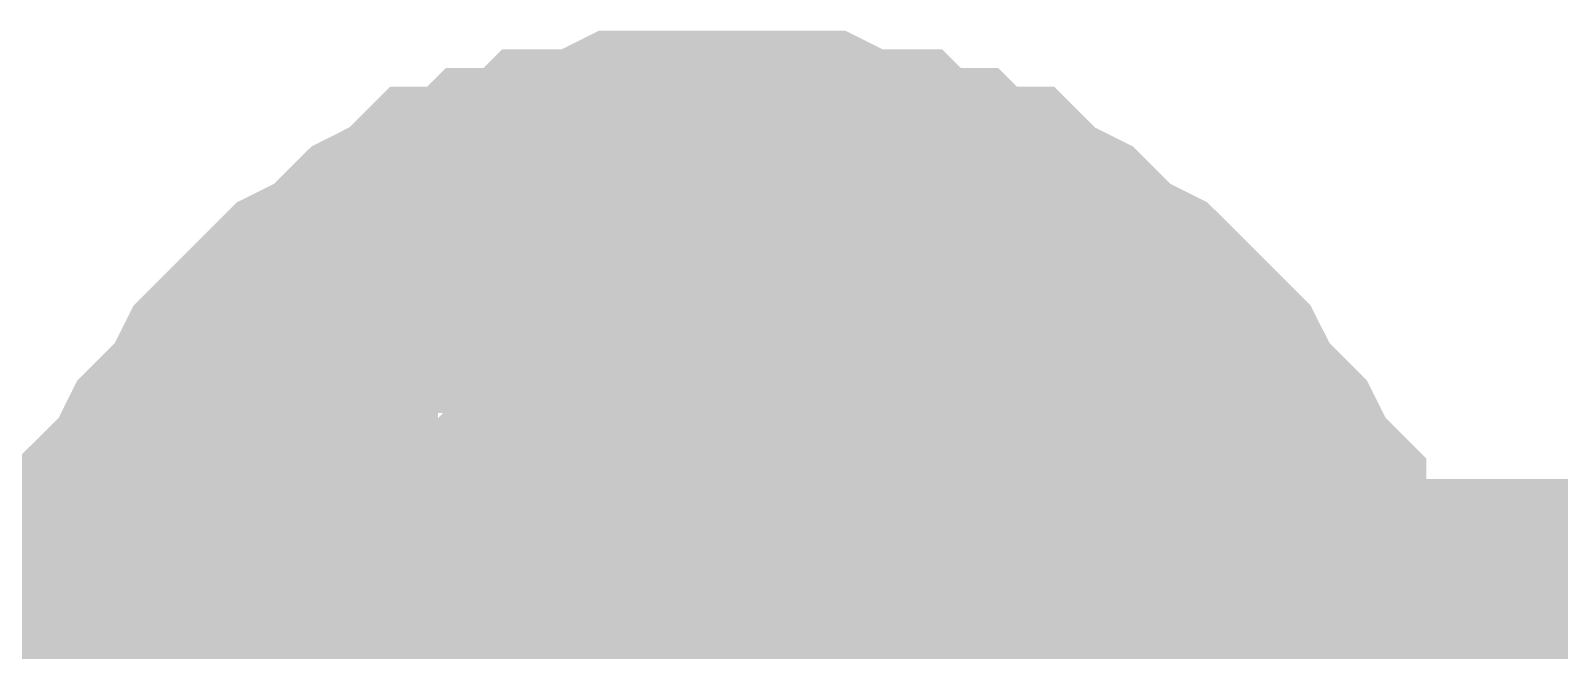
# Model space of a CAD drawing. Header units: inches. Extents: x 0 to 841, y 0 to 594.
# Drawn here: x 561.67 to 563.506, y 402.659 to 403.404 of the extents above; entities that cross this region are included whole.
import ezdxf

# ---------------------------------------------------------------- set-up
doc = ezdxf.new("R2010")
doc.units = ezdxf.units.IN
doc.layers.add('Sheet', color=255, linetype='Continuous')

msp = doc.modelspace()

# ---------------------------------------------------------------- linework, layer by layer
at = {"layer": 'Sheet'}
for points in [[(561.7372, 402.4907, 0.2997, 0.2997, 0), (561.7372, 402.5356, 0.2997, 0.2997, 0), (561.7372, 402.5805, 0.2997, 0.2997, 0), (561.7372, 402.603, 0.2997, 0.2997, 0), (561.7596, 402.6479, 0.2997, 0.2997, 0), (561.7596, 402.6928, 0.2997, 0.2997, 0), (561.7821, 402.7153, 0.2997, 0.2997, 0), (561.7821, 402.7602, 0.2997, 0.2997, 0), (561.8045, 402.7827, 0.2997, 0.2997, 0), (561.8045, 402.8276, 0.2997, 0.2997, 0), (561.827, 402.85, 0.2997, 0.2997, 0), (561.8494, 402.895, 0.2997, 0.2997, 0), (561.8719, 402.9174, 0.2997, 0.2997, 0), (561.8944, 402.9399, 0.2997, 0.2997, 0), (561.9168, 402.9848, 0.2997, 0.2997, 0), (561.9393, 403.0073, 0.2997, 0.2997, 0), (561.9617, 403.0297, 0.2997, 0.2997, 0), (561.9842, 403.0522, 0.2997, 0.2997, 0), (562.0066, 403.0746, 0.2997, 0.2997, 0), (562.0516, 403.0971, 0.2997, 0.2997, 0), (562.074, 403.1196, 0.2997, 0.2997, 0), (562.0965, 403.142, 0.2997, 0.2997, 0), (562.1414, 403.1645, 0.2997, 0.2997, 0), (562.1639, 403.1869, 0.2997, 0.2997, 0), (562.2088, 403.1869, 0.2997, 0.2997, 0), (562.2312, 403.2094, 0.2997, 0.2997, 0), (562.2761, 403.2094, 0.2997, 0.2997, 0), (562.2986, 403.2319, 0.2997, 0.2997, 0), (562.3435, 403.2319, 0.2997, 0.2997, 0), (562.3884, 403.2543, 0.2997, 0.2997, 0), (562.4109, 403.2543, 0.2997, 0.2997, 0), (562.4558, 403.2543, 0.2997, 0.2997, 0), (562.5007, 403.2543, 0.2997, 0.2997, 0)], [(561.7372, 402.4907, 0.2997, 0.2997, 0), (561.7372, 402.5356, 0.2997, 0.2997, 0), (561.7372, 402.5805, 0.2997, 0.2997, 0), (561.7372, 402.603, 0.2997, 0.2997, 0), (561.7596, 402.6479, 0.2997, 0.2997, 0), (561.7596, 402.6928, 0.2997, 0.2997, 0), (561.7821, 402.7153, 0.2997, 0.2997, 0), (561.7821, 402.7602, 0.2997, 0.2997, 0), (561.8045, 402.7827, 0.2997, 0.2997, 0), (561.8045, 402.8276, 0.2997, 0.2997, 0), (561.827, 402.85, 0.2997, 0.2997, 0), (561.8494, 402.895, 0.2997, 0.2997, 0), (561.8719, 402.9174, 0.2997, 0.2997, 0), (561.8944, 402.9399, 0.2997, 0.2997, 0), (561.9168, 402.9848, 0.2997, 0.2997, 0), (561.9393, 403.0073, 0.2997, 0.2997, 0), (561.9617, 403.0297, 0.2997, 0.2997, 0), (561.9842, 403.0522, 0.2997, 0.2997, 0), (562.0066, 403.0746, 0.2997, 0.2997, 0), (562.0516, 403.0971, 0.2997, 0.2997, 0), (562.074, 403.1196, 0.2997, 0.2997, 0), (562.0965, 403.142, 0.2997, 0.2997, 0), (562.1414, 403.1645, 0.2997, 0.2997, 0), (562.1639, 403.1869, 0.2997, 0.2997, 0), (562.2088, 403.1869, 0.2997, 0.2997, 0), (562.2312, 403.2094, 0.2997, 0.2997, 0), (562.2761, 403.2094, 0.2997, 0.2997, 0), (562.2986, 403.2319, 0.2997, 0.2997, 0), (562.3435, 403.2319, 0.2997, 0.2997, 0), (562.3884, 403.2543, 0.2997, 0.2997, 0), (562.4109, 403.2543, 0.2997, 0.2997, 0), (562.4558, 403.2543, 0.2997, 0.2997, 0), (562.5007, 403.2543, 0.2997, 0.2997, 0)], [(561.7372, 402.4907, 0.2997, 0.2997, 0), (561.7372, 402.5356, 0.2997, 0.2997, 0), (561.7372, 402.5805, 0.2997, 0.2997, 0), (561.7372, 402.603, 0.2997, 0.2997, 0), (561.7596, 402.6479, 0.2997, 0.2997, 0), (561.7596, 402.6928, 0.2997, 0.2997, 0), (561.7821, 402.7153, 0.2997, 0.2997, 0), (561.7821, 402.7602, 0.2997, 0.2997, 0), (561.8045, 402.7827, 0.2997, 0.2997, 0), (561.8045, 402.8276, 0.2997, 0.2997, 0), (561.827, 402.85, 0.2997, 0.2997, 0), (561.8494, 402.895, 0.2997, 0.2997, 0), (561.8719, 402.9174, 0.2997, 0.2997, 0), (561.8944, 402.9399, 0.2997, 0.2997, 0), (561.9168, 402.9848, 0.2997, 0.2997, 0), (561.9393, 403.0073, 0.2997, 0.2997, 0), (561.9617, 403.0297, 0.2997, 0.2997, 0), (561.9842, 403.0522, 0.2997, 0.2997, 0), (562.0066, 403.0746, 0.2997, 0.2997, 0), (562.0516, 403.0971, 0.2997, 0.2997, 0), (562.074, 403.1196, 0.2997, 0.2997, 0), (562.0965, 403.142, 0.2997, 0.2997, 0), (562.1414, 403.1645, 0.2997, 0.2997, 0), (562.1639, 403.1869, 0.2997, 0.2997, 0), (562.2088, 403.1869, 0.2997, 0.2997, 0), (562.2312, 403.2094, 0.2997, 0.2997, 0), (562.2761, 403.2094, 0.2997, 0.2997, 0), (562.2986, 403.2319, 0.2997, 0.2997, 0), (562.3435, 403.2319, 0.2997, 0.2997, 0), (562.3884, 403.2543, 0.2997, 0.2997, 0), (562.4109, 403.2543, 0.2997, 0.2997, 0), (562.4558, 403.2543, 0.2997, 0.2997, 0), (562.5007, 403.2543, 0.2997, 0.2997, 0)], [(562.5007, 403.2543, 0.2997, 0.2997, 0), (562.5007, 403.2543, 0.2997, 0.2997, 0)], [(562.5007, 403.2543, 0.2997, 0.2997, 0), (562.5456, 403.2543, 0.2997, 0.2997, 0), (562.5906, 403.2543, 0.2997, 0.2997, 0), (562.613, 403.2543, 0.2997, 0.2997, 0), (562.6579, 403.2319, 0.2997, 0.2997, 0), (562.7028, 403.2319, 0.2997, 0.2997, 0), (562.7253, 403.2094, 0.2997, 0.2997, 0), (562.7702, 403.2094, 0.2997, 0.2997, 0), (562.7927, 403.1869, 0.2997, 0.2997, 0), (562.8376, 403.1869, 0.2997, 0.2997, 0), (562.86, 403.1645, 0.2997, 0.2997, 0), (562.905, 403.142, 0.2997, 0.2997, 0), (562.9274, 403.1196, 0.2997, 0.2997, 0), (562.9499, 403.0971, 0.2997, 0.2997, 0), (562.9948, 403.0746, 0.2997, 0.2997, 0), (563.0173, 403.0522, 0.2997, 0.2997, 0), (563.0397, 403.0297, 0.2997, 0.2997, 0), (563.0622, 403.0073, 0.2997, 0.2997, 0), (563.0846, 402.9848, 0.2997, 0.2997, 0), (563.1071, 402.9399, 0.2997, 0.2997, 0), (563.1295, 402.9174, 0.2997, 0.2997, 0), (563.152, 402.895, 0.2997, 0.2997, 0), (563.1745, 402.85, 0.2997, 0.2997, 0), (563.1969, 402.8276, 0.2997, 0.2997, 0), (563.1969, 402.7827, 0.2997, 0.2997, 0), (563.2194, 402.7602, 0.2997, 0.2997, 0), (563.2194, 402.7153, 0.2997, 0.2997, 0), (563.2418, 402.6928, 0.2997, 0.2997, 0), (563.2418, 402.6479, 0.2997, 0.2997, 0), (563.2643, 402.603, 0.2997, 0.2997, 0), (563.2643, 402.5805, 0.2997, 0.2997, 0), (563.2643, 402.5356, 0.2997, 0.2997, 0), (563.2643, 402.4907, 0.2997, 0.2997, 0)], [(562.5007, 403.2543, 0.2997, 0.2997, 0), (562.5007, 403.2543, 0.2997, 0.2997, 0)], [(562.5007, 403.2543, 0.2997, 0.2997, 0), (562.5456, 403.2543, 0.2997, 0.2997, 0), (562.5906, 403.2543, 0.2997, 0.2997, 0), (562.613, 403.2543, 0.2997, 0.2997, 0), (562.6579, 403.2319, 0.2997, 0.2997, 0), (562.7028, 403.2319, 0.2997, 0.2997, 0), (562.7253, 403.2094, 0.2997, 0.2997, 0), (562.7702, 403.2094, 0.2997, 0.2997, 0), (562.7927, 403.1869, 0.2997, 0.2997, 0), (562.8376, 403.1869, 0.2997, 0.2997, 0), (562.86, 403.1645, 0.2997, 0.2997, 0), (562.905, 403.142, 0.2997, 0.2997, 0), (562.9274, 403.1196, 0.2997, 0.2997, 0), (562.9499, 403.0971, 0.2997, 0.2997, 0), (562.9948, 403.0746, 0.2997, 0.2997, 0), (563.0173, 403.0522, 0.2997, 0.2997, 0), (563.0397, 403.0297, 0.2997, 0.2997, 0), (563.0622, 403.0073, 0.2997, 0.2997, 0), (563.0846, 402.9848, 0.2997, 0.2997, 0), (563.1071, 402.9399, 0.2997, 0.2997, 0), (563.1295, 402.9174, 0.2997, 0.2997, 0), (563.152, 402.895, 0.2997, 0.2997, 0), (563.1745, 402.85, 0.2997, 0.2997, 0), (563.1969, 402.8276, 0.2997, 0.2997, 0), (563.1969, 402.7827, 0.2997, 0.2997, 0), (563.2194, 402.7602, 0.2997, 0.2997, 0), (563.2194, 402.7153, 0.2997, 0.2997, 0), (563.2418, 402.6928, 0.2997, 0.2997, 0), (563.2418, 402.6479, 0.2997, 0.2997, 0), (563.2643, 402.603, 0.2997, 0.2997, 0), (563.2643, 402.5805, 0.2997, 0.2997, 0), (563.2643, 402.5356, 0.2997, 0.2997, 0), (563.2643, 402.4907, 0.2997, 0.2997, 0)], [(562.5007, 403.2543, 0.2997, 0.2997, 0), (562.5007, 403.2543, 0.2997, 0.2997, 0)], [(562.5007, 403.2543, 0.2997, 0.2997, 0), (562.5456, 403.2543, 0.2997, 0.2997, 0), (562.5906, 403.2543, 0.2997, 0.2997, 0), (562.613, 403.2543, 0.2997, 0.2997, 0), (562.6579, 403.2319, 0.2997, 0.2997, 0), (562.7028, 403.2319, 0.2997, 0.2997, 0), (562.7253, 403.2094, 0.2997, 0.2997, 0), (562.7702, 403.2094, 0.2997, 0.2997, 0), (562.7927, 403.1869, 0.2997, 0.2997, 0), (562.8376, 403.1869, 0.2997, 0.2997, 0), (562.86, 403.1645, 0.2997, 0.2997, 0), (562.905, 403.142, 0.2997, 0.2997, 0), (562.9274, 403.1196, 0.2997, 0.2997, 0), (562.9499, 403.0971, 0.2997, 0.2997, 0), (562.9948, 403.0746, 0.2997, 0.2997, 0), (563.0173, 403.0522, 0.2997, 0.2997, 0), (563.0397, 403.0297, 0.2997, 0.2997, 0), (563.0622, 403.0073, 0.2997, 0.2997, 0), (563.0846, 402.9848, 0.2997, 0.2997, 0), (563.1071, 402.9399, 0.2997, 0.2997, 0), (563.1295, 402.9174, 0.2997, 0.2997, 0), (563.152, 402.895, 0.2997, 0.2997, 0), (563.1745, 402.85, 0.2997, 0.2997, 0), (563.1969, 402.8276, 0.2997, 0.2997, 0), (563.1969, 402.7827, 0.2997, 0.2997, 0), (563.2194, 402.7602, 0.2997, 0.2997, 0), (563.2194, 402.7153, 0.2997, 0.2997, 0), (563.2418, 402.6928, 0.2997, 0.2997, 0), (563.2418, 402.6479, 0.2997, 0.2997, 0), (563.2643, 402.603, 0.2997, 0.2997, 0), (563.2643, 402.5805, 0.2997, 0.2997, 0), (563.2643, 402.5356, 0.2997, 0.2997, 0), (563.2643, 402.4907, 0.2997, 0.2997, 0)], [(561.7372, 402.603, 0.0991, 0.0991, 0), (561.7596, 402.6479, 0.0991, 0.0991, 0), (561.7596, 402.6928, 0.0991, 0.0991, 0), (561.7821, 402.7153, 0.0991, 0.0991, 0), (561.7821, 402.7602, 0.0991, 0.0991, 0), (561.8045, 402.7827, 0.0991, 0.0991, 0), (561.8045, 402.8276, 0.0991, 0.0991, 0), (561.827, 402.85, 0.0991, 0.0991, 0), (561.8494, 402.895, 0.0991, 0.0991, 0), (561.8719, 402.9174, 0.0991, 0.0991, 0), (561.8944, 402.9399, 0.0991, 0.0991, 0), (561.9168, 402.9848, 0.0991, 0.0991, 0), (561.9393, 403.0073, 0.0991, 0.0991, 0), (561.9617, 403.0297, 0.0991, 0.0991, 0), (561.9842, 403.0522, 0.0991, 0.0991, 0), (562.0066, 403.0746, 0.0991, 0.0991, 0), (562.0516, 403.0971, 0.0991, 0.0991, 0), (562.074, 403.1196, 0.0991, 0.0991, 0), (562.0965, 403.142, 0.0991, 0.0991, 0), (562.1414, 403.1645, 0.0991, 0.0991, 0), (562.1639, 403.1869, 0.0991, 0.0991, 0), (562.2088, 403.1869, 0.0991, 0.0991, 0), (562.2312, 403.2094, 0.0991, 0.0991, 0), (562.2761, 403.2094, 0.0991, 0.0991, 0), (562.2986, 403.2319, 0.0991, 0.0991, 0), (562.3435, 403.2319, 0.0991, 0.0991, 0), (562.3884, 403.2543, 0.0991, 0.0991, 0), (562.4109, 403.2543, 0.0991, 0.0991, 0), (562.4558, 403.2543, 0.0991, 0.0991, 0), (562.5007, 403.2543, 0.0991, 0.0991, 0)], [(561.7372, 402.603, 0.0991, 0.0991, 0), (561.7596, 402.6479, 0.0991, 0.0991, 0), (561.7596, 402.6928, 0.0991, 0.0991, 0), (561.7821, 402.7153, 0.0991, 0.0991, 0), (561.7821, 402.7602, 0.0991, 0.0991, 0), (561.8045, 402.7827, 0.0991, 0.0991, 0), (561.8045, 402.8276, 0.0991, 0.0991, 0), (561.827, 402.85, 0.0991, 0.0991, 0), (561.8494, 402.895, 0.0991, 0.0991, 0), (561.8719, 402.9174, 0.0991, 0.0991, 0), (561.8944, 402.9399, 0.0991, 0.0991, 0), (561.9168, 402.9848, 0.0991, 0.0991, 0), (561.9393, 403.0073, 0.0991, 0.0991, 0), (561.9617, 403.0297, 0.0991, 0.0991, 0), (561.9842, 403.0522, 0.0991, 0.0991, 0), (562.0066, 403.0746, 0.0991, 0.0991, 0), (562.0516, 403.0971, 0.0991, 0.0991, 0), (562.074, 403.1196, 0.0991, 0.0991, 0), (562.0965, 403.142, 0.0991, 0.0991, 0), (562.1414, 403.1645, 0.0991, 0.0991, 0), (562.1639, 403.1869, 0.0991, 0.0991, 0), (562.2088, 403.1869, 0.0991, 0.0991, 0), (562.2312, 403.2094, 0.0991, 0.0991, 0), (562.2761, 403.2094, 0.0991, 0.0991, 0), (562.2986, 403.2319, 0.0991, 0.0991, 0), (562.3435, 403.2319, 0.0991, 0.0991, 0), (562.3884, 403.2543, 0.0991, 0.0991, 0), (562.4109, 403.2543, 0.0991, 0.0991, 0), (562.4558, 403.2543, 0.0991, 0.0991, 0), (562.5007, 403.2543, 0.0991, 0.0991, 0)], [(561.7372, 402.603, 0.0991, 0.0991, 0), (561.7596, 402.6479, 0.0991, 0.0991, 0), (561.7596, 402.6928, 0.0991, 0.0991, 0), (561.7821, 402.7153, 0.0991, 0.0991, 0), (561.7821, 402.7602, 0.0991, 0.0991, 0), (561.8045, 402.7827, 0.0991, 0.0991, 0), (561.8045, 402.8276, 0.0991, 0.0991, 0), (561.827, 402.85, 0.0991, 0.0991, 0), (561.8494, 402.895, 0.0991, 0.0991, 0), (561.8719, 402.9174, 0.0991, 0.0991, 0), (561.8944, 402.9399, 0.0991, 0.0991, 0), (561.9168, 402.9848, 0.0991, 0.0991, 0), (561.9393, 403.0073, 0.0991, 0.0991, 0), (561.9617, 403.0297, 0.0991, 0.0991, 0), (561.9842, 403.0522, 0.0991, 0.0991, 0), (562.0066, 403.0746, 0.0991, 0.0991, 0), (562.0516, 403.0971, 0.0991, 0.0991, 0), (562.074, 403.1196, 0.0991, 0.0991, 0), (562.0965, 403.142, 0.0991, 0.0991, 0), (562.1414, 403.1645, 0.0991, 0.0991, 0), (562.1639, 403.1869, 0.0991, 0.0991, 0), (562.2088, 403.1869, 0.0991, 0.0991, 0), (562.2312, 403.2094, 0.0991, 0.0991, 0), (562.2761, 403.2094, 0.0991, 0.0991, 0), (562.2986, 403.2319, 0.0991, 0.0991, 0), (562.3435, 403.2319, 0.0991, 0.0991, 0), (562.3884, 403.2543, 0.0991, 0.0991, 0), (562.4109, 403.2543, 0.0991, 0.0991, 0), (562.4558, 403.2543, 0.0991, 0.0991, 0), (562.5007, 403.2543, 0.0991, 0.0991, 0)], [(562.5007, 403.2543, 0.0991, 0.0991, 0), (562.5007, 403.2543, 0.0991, 0.0991, 0)], [(562.5007, 403.2543, 0.0991, 0.0991, 0), (562.5456, 403.2543, 0.0991, 0.0991, 0), (562.5906, 403.2543, 0.0991, 0.0991, 0), (562.613, 403.2543, 0.0991, 0.0991, 0), (562.6579, 403.2319, 0.0991, 0.0991, 0), (562.7028, 403.2319, 0.0991, 0.0991, 0), (562.7253, 403.2094, 0.0991, 0.0991, 0), (562.7702, 403.2094, 0.0991, 0.0991, 0), (562.7927, 403.1869, 0.0991, 0.0991, 0), (562.8376, 403.1869, 0.0991, 0.0991, 0), (562.86, 403.1645, 0.0991, 0.0991, 0), (562.905, 403.142, 0.0991, 0.0991, 0), (562.9274, 403.1196, 0.0991, 0.0991, 0), (562.9499, 403.0971, 0.0991, 0.0991, 0), (562.9948, 403.0746, 0.0991, 0.0991, 0), (563.0173, 403.0522, 0.0991, 0.0991, 0), (563.0397, 403.0297, 0.0991, 0.0991, 0), (563.0622, 403.0073, 0.0991, 0.0991, 0), (563.0846, 402.9848, 0.0991, 0.0991, 0), (563.1071, 402.9399, 0.0991, 0.0991, 0), (563.1295, 402.9174, 0.0991, 0.0991, 0), (563.152, 402.895, 0.0991, 0.0991, 0), (563.1745, 402.85, 0.0991, 0.0991, 0), (563.1969, 402.8276, 0.0991, 0.0991, 0), (563.1969, 402.7827, 0.0991, 0.0991, 0), (563.2194, 402.7602, 0.0991, 0.0991, 0), (563.2194, 402.7153, 0.0991, 0.0991, 0), (563.2418, 402.6928, 0.0991, 0.0991, 0), (563.2418, 402.6479, 0.0991, 0.0991, 0), (563.2643, 402.603, 0.0991, 0.0991, 0)], [(562.5007, 403.2543, 0.0991, 0.0991, 0), (562.5007, 403.2543, 0.0991, 0.0991, 0)], [(562.5007, 403.2543, 0.0991, 0.0991, 0), (562.5456, 403.2543, 0.0991, 0.0991, 0), (562.5906, 403.2543, 0.0991, 0.0991, 0), (562.613, 403.2543, 0.0991, 0.0991, 0), (562.6579, 403.2319, 0.0991, 0.0991, 0), (562.7028, 403.2319, 0.0991, 0.0991, 0), (562.7253, 403.2094, 0.0991, 0.0991, 0), (562.7702, 403.2094, 0.0991, 0.0991, 0), (562.7927, 403.1869, 0.0991, 0.0991, 0), (562.8376, 403.1869, 0.0991, 0.0991, 0), (562.86, 403.1645, 0.0991, 0.0991, 0), (562.905, 403.142, 0.0991, 0.0991, 0), (562.9274, 403.1196, 0.0991, 0.0991, 0), (562.9499, 403.0971, 0.0991, 0.0991, 0), (562.9948, 403.0746, 0.0991, 0.0991, 0), (563.0173, 403.0522, 0.0991, 0.0991, 0), (563.0397, 403.0297, 0.0991, 0.0991, 0), (563.0622, 403.0073, 0.0991, 0.0991, 0), (563.0846, 402.9848, 0.0991, 0.0991, 0), (563.1071, 402.9399, 0.0991, 0.0991, 0), (563.1295, 402.9174, 0.0991, 0.0991, 0), (563.152, 402.895, 0.0991, 0.0991, 0), (563.1745, 402.85, 0.0991, 0.0991, 0), (563.1969, 402.8276, 0.0991, 0.0991, 0), (563.1969, 402.7827, 0.0991, 0.0991, 0), (563.2194, 402.7602, 0.0991, 0.0991, 0), (563.2194, 402.7153, 0.0991, 0.0991, 0), (563.2418, 402.6928, 0.0991, 0.0991, 0), (563.2418, 402.6479, 0.0991, 0.0991, 0), (563.2643, 402.603, 0.0991, 0.0991, 0)], [(562.5007, 403.2543, 0.0991, 0.0991, 0), (562.5007, 403.2543, 0.0991, 0.0991, 0)], [(562.5007, 403.2543, 0.0991, 0.0991, 0), (562.5456, 403.2543, 0.0991, 0.0991, 0), (562.5906, 403.2543, 0.0991, 0.0991, 0), (562.613, 403.2543, 0.0991, 0.0991, 0), (562.6579, 403.2319, 0.0991, 0.0991, 0), (562.7028, 403.2319, 0.0991, 0.0991, 0), (562.7253, 403.2094, 0.0991, 0.0991, 0), (562.7702, 403.2094, 0.0991, 0.0991, 0), (562.7927, 403.1869, 0.0991, 0.0991, 0), (562.8376, 403.1869, 0.0991, 0.0991, 0), (562.86, 403.1645, 0.0991, 0.0991, 0), (562.905, 403.142, 0.0991, 0.0991, 0), (562.9274, 403.1196, 0.0991, 0.0991, 0), (562.9499, 403.0971, 0.0991, 0.0991, 0), (562.9948, 403.0746, 0.0991, 0.0991, 0), (563.0173, 403.0522, 0.0991, 0.0991, 0), (563.0397, 403.0297, 0.0991, 0.0991, 0), (563.0622, 403.0073, 0.0991, 0.0991, 0), (563.0846, 402.9848, 0.0991, 0.0991, 0), (563.1071, 402.9399, 0.0991, 0.0991, 0), (563.1295, 402.9174, 0.0991, 0.0991, 0), (563.152, 402.895, 0.0991, 0.0991, 0), (563.1745, 402.85, 0.0991, 0.0991, 0), (563.1969, 402.8276, 0.0991, 0.0991, 0), (563.1969, 402.7827, 0.0991, 0.0991, 0), (563.2194, 402.7602, 0.0991, 0.0991, 0), (563.2194, 402.7153, 0.0991, 0.0991, 0), (563.2418, 402.6928, 0.0991, 0.0991, 0), (563.2418, 402.6479, 0.0991, 0.0991, 0), (563.2643, 402.603, 0.0991, 0.0991, 0)], [(561.9842, 402.4907, 0.2997, 0.2997, 0), (561.9842, 402.5132, 0.2997, 0.2997, 0), (561.9842, 402.5356, 0.2997, 0.2997, 0), (561.9842, 402.5581, 0.2997, 0.2997, 0), (561.9842, 402.5805, 0.2997, 0.2997, 0), (562.0066, 402.6255, 0.2997, 0.2997, 0), (562.0066, 402.6479, 0.2997, 0.2997, 0), (562.0066, 402.6704, 0.2997, 0.2997, 0), (562.0291, 402.6928, 0.2997, 0.2997, 0), (562.0291, 402.7153, 0.2997, 0.2997, 0), (562.0516, 402.7378, 0.2997, 0.2997, 0), (562.0516, 402.7602, 0.2997, 0.2997, 0), (562.074, 402.7827, 0.2997, 0.2997, 0), (562.0965, 402.7827, 0.2997, 0.2997, 0), (562.0965, 402.8051, 0.2997, 0.2997, 0), (562.1189, 402.8276, 0.2997, 0.2997, 0), (562.1414, 402.85, 0.2997, 0.2997, 0), (562.1639, 402.8725, 0.2997, 0.2997, 0), (562.1863, 402.895, 0.2997, 0.2997, 0), (562.2088, 402.895, 0.2997, 0.2997, 0), (562.2088, 402.9174, 0.2997, 0.2997, 0), (562.2312, 402.9399, 0.2997, 0.2997, 0), (562.2537, 402.9399, 0.2997, 0.2997, 0), (562.2761, 402.9623, 0.2997, 0.2997, 0), (562.2986, 402.9623, 0.2997, 0.2997, 0), (562.3211, 402.9848, 0.2997, 0.2997, 0), (562.3435, 402.9848, 0.2997, 0.2997, 0), (562.366, 402.9848, 0.2997, 0.2997, 0), (562.4109, 403.0073, 0.2997, 0.2997, 0), (562.4333, 403.0073, 0.2997, 0.2997, 0), (562.4558, 403.0073, 0.2997, 0.2997, 0), (562.4783, 403.0073, 0.2997, 0.2997, 0), (562.5007, 403.0073, 0.2997, 0.2997, 0)], [(561.9842, 402.4907, 0.2997, 0.2997, 0), (561.9842, 402.5132, 0.2997, 0.2997, 0), (561.9842, 402.5356, 0.2997, 0.2997, 0), (561.9842, 402.5581, 0.2997, 0.2997, 0), (561.9842, 402.5805, 0.2997, 0.2997, 0), (562.0066, 402.6255, 0.2997, 0.2997, 0), (562.0066, 402.6479, 0.2997, 0.2997, 0), (562.0066, 402.6704, 0.2997, 0.2997, 0), (562.0291, 402.6928, 0.2997, 0.2997, 0), (562.0291, 402.7153, 0.2997, 0.2997, 0), (562.0516, 402.7378, 0.2997, 0.2997, 0), (562.0516, 402.7602, 0.2997, 0.2997, 0), (562.074, 402.7827, 0.2997, 0.2997, 0), (562.0965, 402.7827, 0.2997, 0.2997, 0), (562.0965, 402.8051, 0.2997, 0.2997, 0), (562.1189, 402.8276, 0.2997, 0.2997, 0), (562.1414, 402.85, 0.2997, 0.2997, 0), (562.1639, 402.8725, 0.2997, 0.2997, 0), (562.1863, 402.895, 0.2997, 0.2997, 0), (562.2088, 402.895, 0.2997, 0.2997, 0), (562.2088, 402.9174, 0.2997, 0.2997, 0), (562.2312, 402.9399, 0.2997, 0.2997, 0), (562.2537, 402.9399, 0.2997, 0.2997, 0), (562.2761, 402.9623, 0.2997, 0.2997, 0), (562.2986, 402.9623, 0.2997, 0.2997, 0), (562.3211, 402.9848, 0.2997, 0.2997, 0), (562.3435, 402.9848, 0.2997, 0.2997, 0), (562.366, 402.9848, 0.2997, 0.2997, 0), (562.4109, 403.0073, 0.2997, 0.2997, 0), (562.4333, 403.0073, 0.2997, 0.2997, 0), (562.4558, 403.0073, 0.2997, 0.2997, 0), (562.4783, 403.0073, 0.2997, 0.2997, 0), (562.5007, 403.0073, 0.2997, 0.2997, 0)], [(562.5007, 403.0073, 0.2997, 0.2997, 0), (562.5007, 403.0073, 0.2997, 0.2997, 0)], [(562.5007, 403.0073, 0.2997, 0.2997, 0), (562.5232, 403.0073, 0.2997, 0.2997, 0), (562.5456, 403.0073, 0.2997, 0.2997, 0), (562.5906, 403.0073, 0.2997, 0.2997, 0), (562.613, 403.0073, 0.2997, 0.2997, 0), (562.6355, 402.9848, 0.2997, 0.2997, 0), (562.6579, 402.9848, 0.2997, 0.2997, 0), (562.6804, 402.9848, 0.2997, 0.2997, 0), (562.7028, 402.9623, 0.2997, 0.2997, 0), (562.7253, 402.9623, 0.2997, 0.2997, 0), (562.7478, 402.9399, 0.2997, 0.2997, 0), (562.7702, 402.9399, 0.2997, 0.2997, 0), (562.7927, 402.9174, 0.2997, 0.2997, 0), (562.8151, 402.895, 0.2997, 0.2997, 0), (562.8376, 402.895, 0.2997, 0.2997, 0), (562.86, 402.8725, 0.2997, 0.2997, 0), (562.86, 402.85, 0.2997, 0.2997, 0), (562.8825, 402.8276, 0.2997, 0.2997, 0), (562.905, 402.8051, 0.2997, 0.2997, 0), (562.9274, 402.7827, 0.2997, 0.2997, 0), (562.9274, 402.7827, 0.2997, 0.2997, 0), (562.9499, 402.7602, 0.2997, 0.2997, 0), (562.9499, 402.7378, 0.2997, 0.2997, 0), (562.9723, 402.7153, 0.2997, 0.2997, 0), (562.9723, 402.6928, 0.2997, 0.2997, 0), (562.9948, 402.6704, 0.2997, 0.2997, 0), (562.9948, 402.6479, 0.2997, 0.2997, 0), (562.9948, 402.6255, 0.2997, 0.2997, 0), (563.0173, 402.5805, 0.2997, 0.2997, 0), (563.0173, 402.5581, 0.2997, 0.2997, 0), (563.0173, 402.5356, 0.2997, 0.2997, 0), (563.0173, 402.5132, 0.2997, 0.2997, 0), (563.0173, 402.4907, 0.2997, 0.2997, 0)], [(562.5007, 403.0073, 0.2997, 0.2997, 0), (562.5007, 403.0073, 0.2997, 0.2997, 0)], [(562.5007, 403.0073, 0.2997, 0.2997, 0), (562.5232, 403.0073, 0.2997, 0.2997, 0), (562.5456, 403.0073, 0.2997, 0.2997, 0), (562.5906, 403.0073, 0.2997, 0.2997, 0), (562.613, 403.0073, 0.2997, 0.2997, 0), (562.6355, 402.9848, 0.2997, 0.2997, 0), (562.6579, 402.9848, 0.2997, 0.2997, 0), (562.6804, 402.9848, 0.2997, 0.2997, 0), (562.7028, 402.9623, 0.2997, 0.2997, 0), (562.7253, 402.9623, 0.2997, 0.2997, 0), (562.7478, 402.9399, 0.2997, 0.2997, 0), (562.7702, 402.9399, 0.2997, 0.2997, 0), (562.7927, 402.9174, 0.2997, 0.2997, 0), (562.8151, 402.895, 0.2997, 0.2997, 0), (562.8376, 402.895, 0.2997, 0.2997, 0), (562.86, 402.8725, 0.2997, 0.2997, 0), (562.86, 402.85, 0.2997, 0.2997, 0), (562.8825, 402.8276, 0.2997, 0.2997, 0), (562.905, 402.8051, 0.2997, 0.2997, 0), (562.9274, 402.7827, 0.2997, 0.2997, 0), (562.9274, 402.7827, 0.2997, 0.2997, 0), (562.9499, 402.7602, 0.2997, 0.2997, 0), (562.9499, 402.7378, 0.2997, 0.2997, 0), (562.9723, 402.7153, 0.2997, 0.2997, 0), (562.9723, 402.6928, 0.2997, 0.2997, 0), (562.9948, 402.6704, 0.2997, 0.2997, 0), (562.9948, 402.6479, 0.2997, 0.2997, 0), (562.9948, 402.6255, 0.2997, 0.2997, 0), (563.0173, 402.5805, 0.2997, 0.2997, 0), (563.0173, 402.5581, 0.2997, 0.2997, 0), (563.0173, 402.5356, 0.2997, 0.2997, 0), (563.0173, 402.5132, 0.2997, 0.2997, 0), (563.0173, 402.4907, 0.2997, 0.2997, 0)], [(561.9842, 402.5805, 0.0991, 0.0991, 0), (562.0066, 402.6255, 0.0991, 0.0991, 0), (562.0066, 402.6479, 0.0991, 0.0991, 0), (562.0066, 402.6704, 0.0991, 0.0991, 0), (562.0291, 402.6928, 0.0991, 0.0991, 0), (562.0291, 402.7153, 0.0991, 0.0991, 0), (562.0516, 402.7378, 0.0991, 0.0991, 0), (562.0516, 402.7602, 0.0991, 0.0991, 0), (562.074, 402.7827, 0.0991, 0.0991, 0), (562.0965, 402.7827, 0.0991, 0.0991, 0), (562.0965, 402.8051, 0.0991, 0.0991, 0), (562.1189, 402.8276, 0.0991, 0.0991, 0), (562.1414, 402.85, 0.0991, 0.0991, 0), (562.1639, 402.8725, 0.0991, 0.0991, 0), (562.1863, 402.895, 0.0991, 0.0991, 0), (562.2088, 402.895, 0.0991, 0.0991, 0), (562.2088, 402.9174, 0.0991, 0.0991, 0), (562.2312, 402.9399, 0.0991, 0.0991, 0), (562.2537, 402.9399, 0.0991, 0.0991, 0), (562.2761, 402.9623, 0.0991, 0.0991, 0), (562.2986, 402.9623, 0.0991, 0.0991, 0), (562.3211, 402.9848, 0.0991, 0.0991, 0), (562.3435, 402.9848, 0.0991, 0.0991, 0), (562.366, 402.9848, 0.0991, 0.0991, 0), (562.4109, 403.0073, 0.0991, 0.0991, 0), (562.4333, 403.0073, 0.0991, 0.0991, 0), (562.4558, 403.0073, 0.0991, 0.0991, 0), (562.4783, 403.0073, 0.0991, 0.0991, 0), (562.5007, 403.0073, 0.0991, 0.0991, 0)], [(561.9842, 402.5805, 0.0991, 0.0991, 0), (562.0066, 402.6255, 0.0991, 0.0991, 0), (562.0066, 402.6479, 0.0991, 0.0991, 0), (562.0066, 402.6704, 0.0991, 0.0991, 0), (562.0291, 402.6928, 0.0991, 0.0991, 0), (562.0291, 402.7153, 0.0991, 0.0991, 0), (562.0516, 402.7378, 0.0991, 0.0991, 0), (562.0516, 402.7602, 0.0991, 0.0991, 0), (562.074, 402.7827, 0.0991, 0.0991, 0), (562.0965, 402.7827, 0.0991, 0.0991, 0), (562.0965, 402.8051, 0.0991, 0.0991, 0), (562.1189, 402.8276, 0.0991, 0.0991, 0), (562.1414, 402.85, 0.0991, 0.0991, 0), (562.1639, 402.8725, 0.0991, 0.0991, 0), (562.1863, 402.895, 0.0991, 0.0991, 0), (562.2088, 402.895, 0.0991, 0.0991, 0), (562.2088, 402.9174, 0.0991, 0.0991, 0), (562.2312, 402.9399, 0.0991, 0.0991, 0), (562.2537, 402.9399, 0.0991, 0.0991, 0), (562.2761, 402.9623, 0.0991, 0.0991, 0), (562.2986, 402.9623, 0.0991, 0.0991, 0), (562.3211, 402.9848, 0.0991, 0.0991, 0), (562.3435, 402.9848, 0.0991, 0.0991, 0), (562.366, 402.9848, 0.0991, 0.0991, 0), (562.4109, 403.0073, 0.0991, 0.0991, 0), (562.4333, 403.0073, 0.0991, 0.0991, 0), (562.4558, 403.0073, 0.0991, 0.0991, 0), (562.4783, 403.0073, 0.0991, 0.0991, 0), (562.5007, 403.0073, 0.0991, 0.0991, 0)], [(562.5007, 403.0073, 0.0991, 0.0991, 0), (562.5007, 403.0073, 0.0991, 0.0991, 0)], [(562.5007, 403.0073, 0.0991, 0.0991, 0), (562.5232, 403.0073, 0.0991, 0.0991, 0), (562.5456, 403.0073, 0.0991, 0.0991, 0), (562.5906, 403.0073, 0.0991, 0.0991, 0), (562.613, 403.0073, 0.0991, 0.0991, 0), (562.6355, 402.9848, 0.0991, 0.0991, 0), (562.6579, 402.9848, 0.0991, 0.0991, 0), (562.6804, 402.9848, 0.0991, 0.0991, 0), (562.7028, 402.9623, 0.0991, 0.0991, 0), (562.7253, 402.9623, 0.0991, 0.0991, 0), (562.7478, 402.9399, 0.0991, 0.0991, 0), (562.7702, 402.9399, 0.0991, 0.0991, 0), (562.7927, 402.9174, 0.0991, 0.0991, 0), (562.8151, 402.895, 0.0991, 0.0991, 0), (562.8376, 402.895, 0.0991, 0.0991, 0), (562.86, 402.8725, 0.0991, 0.0991, 0), (562.86, 402.85, 0.0991, 0.0991, 0), (562.8825, 402.8276, 0.0991, 0.0991, 0), (562.905, 402.8051, 0.0991, 0.0991, 0), (562.9274, 402.7827, 0.0991, 0.0991, 0), (562.9274, 402.7827, 0.0991, 0.0991, 0), (562.9499, 402.7602, 0.0991, 0.0991, 0), (562.9499, 402.7378, 0.0991, 0.0991, 0), (562.9723, 402.7153, 0.0991, 0.0991, 0), (562.9723, 402.6928, 0.0991, 0.0991, 0), (562.9948, 402.6704, 0.0991, 0.0991, 0), (562.9948, 402.6479, 0.0991, 0.0991, 0), (562.9948, 402.6255, 0.0991, 0.0991, 0), (563.0173, 402.5805, 0.0991, 0.0991, 0)], [(562.5007, 403.0073, 0.0991, 0.0991, 0), (562.5007, 403.0073, 0.0991, 0.0991, 0)], [(562.5007, 403.0073, 0.0991, 0.0991, 0), (562.5232, 403.0073, 0.0991, 0.0991, 0), (562.5456, 403.0073, 0.0991, 0.0991, 0), (562.5906, 403.0073, 0.0991, 0.0991, 0), (562.613, 403.0073, 0.0991, 0.0991, 0), (562.6355, 402.9848, 0.0991, 0.0991, 0), (562.6579, 402.9848, 0.0991, 0.0991, 0), (562.6804, 402.9848, 0.0991, 0.0991, 0), (562.7028, 402.9623, 0.0991, 0.0991, 0), (562.7253, 402.9623, 0.0991, 0.0991, 0), (562.7478, 402.9399, 0.0991, 0.0991, 0), (562.7702, 402.9399, 0.0991, 0.0991, 0), (562.7927, 402.9174, 0.0991, 0.0991, 0), (562.8151, 402.895, 0.0991, 0.0991, 0), (562.8376, 402.895, 0.0991, 0.0991, 0), (562.86, 402.8725, 0.0991, 0.0991, 0), (562.86, 402.85, 0.0991, 0.0991, 0), (562.8825, 402.8276, 0.0991, 0.0991, 0), (562.905, 402.8051, 0.0991, 0.0991, 0), (562.9274, 402.7827, 0.0991, 0.0991, 0), (562.9274, 402.7827, 0.0991, 0.0991, 0), (562.9499, 402.7602, 0.0991, 0.0991, 0), (562.9499, 402.7378, 0.0991, 0.0991, 0), (562.9723, 402.7153, 0.0991, 0.0991, 0), (562.9723, 402.6928, 0.0991, 0.0991, 0), (562.9948, 402.6704, 0.0991, 0.0991, 0), (562.9948, 402.6479, 0.0991, 0.0991, 0), (562.9948, 402.6255, 0.0991, 0.0991, 0), (563.0173, 402.5805, 0.0991, 0.0991, 0)], [(615.0071, 402.4907, 0.7493, 0.7493, 0), (609.999, 402.4907, 0.7493, 0.7493, 0), (575.0097, 402.4907, 0.7493, 0.7493, 0), (562.5007, 402.4907, 0.7493, 0.7493, 0), (554.9998, 402.4907, 0.7493, 0.7493, 0)], [(562.5007, 396.9882, 0.7493, 0.7493, 0), (562.5007, 402.4907, 0.7493, 0.7493, 0)]]:
    msp.add_lwpolyline(points, format="xyseb", dxfattribs=at)
msp.add_lwpolyline([(562.246, 402.5, 0.508, 0.508, 1), (562.754, 402.5, 0.508, 0.508, 1)], format="xyseb", close=True, dxfattribs=at)

doc.saveas('drawing.dxf')
